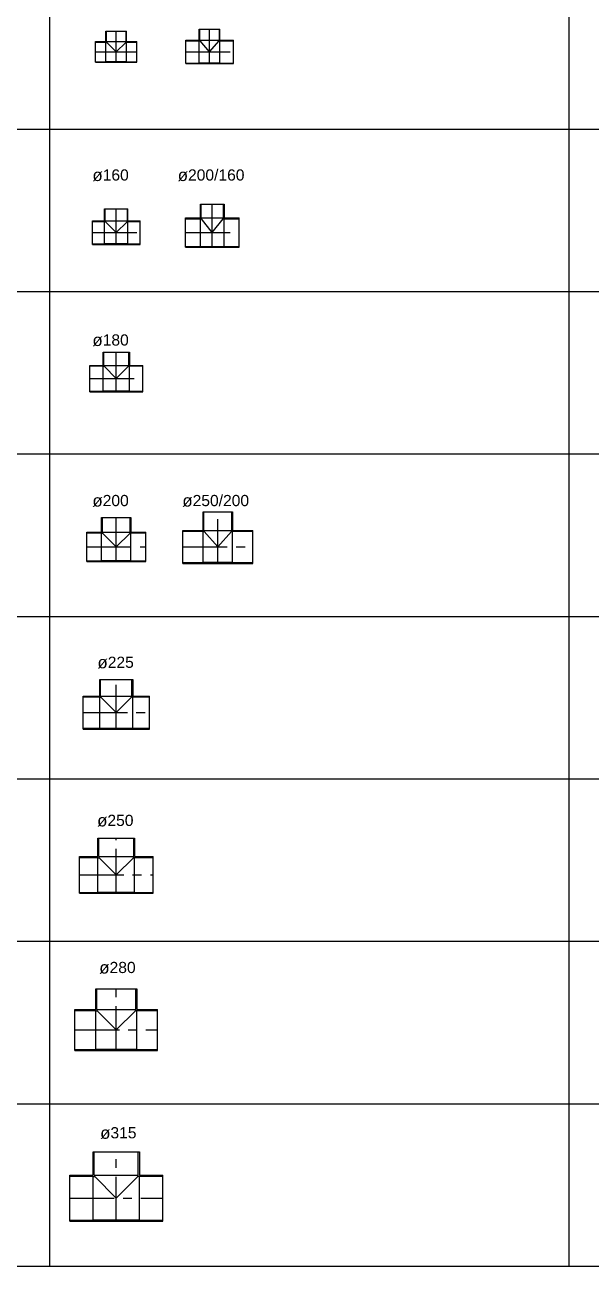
# Model space of a CAD drawing. Header units: millimetres. Extents: x 1218 to 72853, y -34712 to 16286.
# Drawn here: x 9989 to 14042, y -22612 to -13727 of the extents above; entities that cross this region are included whole.
import ezdxf

# ---------------------------------------------------------------- set-up
doc = ezdxf.new("R2010")
doc.units = ezdxf.units.MM
doc.linetypes.add('CENTER', pattern=[50.8, 31.75, -6.35, 6.35, -6.35])
doc.styles.get("Standard").update_dxf_attribs({"font": 'arial.ttf'})

# ---------------------------------------------------------------- blocks, each defined once
blk = doc.blocks.new('TE-D140x140 uPVC ISO')
for points in [[(-74, 148), (74, 148)], [(-74, 74), (-74, 148)], [(74, 74), (74, 148)], [(-148, 74), (-74, 74)], [(-148, -74), (-148, 74)], [(74, 74), (148, 74)], [(148, -74), (148, 74)], [(-148, -74), (148, -74)]]:
    blk.add_lwpolyline(points)
at = {"color": 8}
for points in [[(-70, 74), (-70, 148)], [(70, 74), (70, 148)], [(70, 74), (70, 148)], [(-148, 70), (-74, 70)], [(-74, 68), (-68, 68), (-68, 74)], [(-74, -70), (-74, 70)], [(-70, 74), (70, 74)], [(0, 0), (-68, 68)], [(0, 0), (68, 68)], [(74, 68), (68, 68), (68, 74)], [(74, 70), (148, 70)], [(74, -70), (74, 70)], [(-148, -70), (-74, -70)], [(-74, -68), (74, -68)], [(74, -70), (148, -70)]]:
    blk.add_lwpolyline(points, dxfattribs=at)
at = {"color": 8, "linetype": 'CENTER', "ltscale": 10}
for points in [[(0, -74), (0, 148)], [(-148, 0), (148, 0)]]:
    blk.add_lwpolyline(points, dxfattribs=at)
at = {"flags": 1}
for p in [(-74, 0), (0, 74), (74, 0)]:
    blk.add_attdef('AMC', p, '', height=0.5, dxfattribs=at)
blk = doc.blocks.new('TE-D160x140 uPVC ISO')
for points in [[(-74, 162.5), (74, 162.5)], [(-74, 84), (-74, 162.5)], [(-74, 84), (-74, 162.5)], [(74, 84), (74, 162.5)], [(-170, 84), (-74, 84)], [(-170, -84), (-170, 84)], [(74, 84), (170, 84)], [(170, -84), (170, 84)], [(-170, -84), (170, -84)]]:
    blk.add_lwpolyline(points)
at = {"color": 8}
for points in [[(-70, 84), (-70, 162.5)], [(70, 84), (70, 162.5)], [(-170, 80), (-74, 80)], [(-68, 84), (-68, 78), (-74, 78)], [(-74, -80), (-74, 80)], [(-70, 84), (70, 84)], [(0, 0), (-68, 78)], [(0, 0), (68, 78)], [(68, 84), (68, 78), (74, 78)], [(74, 80), (170, 80)], [(74, -80), (74, 80)], [(-170, -80), (-74, -80)], [(-74, -78), (74, -78)], [(74, -80), (170, -80)]]:
    blk.add_lwpolyline(points, dxfattribs=at)
at = {"color": 8, "linetype": 'CENTER', "ltscale": 10}
for points in [[(0, -84), (0, 162.5)], [(-170, 0), (170, 0)]]:
    blk.add_lwpolyline(points, dxfattribs=at)
at = {"flags": 1}
for p in [(-74, 0), (0, 84), (74, 0)]:
    blk.add_attdef('AMC', p, '', height=0.5, dxfattribs=at)
blk = doc.blocks.new('TE-D160x160 uPVC ISO')
for points in [[(-84, 170), (84, 170)], [(-84, 84), (-84, 170)], [(-84, 84), (-84, 170)], [(84, 84), (84, 170)], [(-170, 84), (-84, 84)], [(-170, -84), (-170, 84)], [(84, 84), (170, 84)], [(170, -84), (170, 84)], [(-170, -84), (170, -84)]]:
    blk.add_lwpolyline(points)
at = {"color": 8}
for points in [[(-80, 84), (-80, 170)], [(80, 84), (80, 170)], [(-170, 80), (-84, 80)], [(-78, 84), (-78, 78), (-84, 78)], [(-84, -80), (-84, 80)], [(-80, 84), (80, 84)], [(0, 0), (-78, 78)], [(0, 0), (78, 78)], [(78, 84), (78, 78), (84, 78)], [(84, 80), (170, 80)], [(84, -80), (84, 80)], [(-170, -80), (-84, -80)], [(-84, -78), (84, -78)], [(84, -80), (170, -80)]]:
    blk.add_lwpolyline(points, dxfattribs=at)
at = {"color": 8, "linetype": 'CENTER', "ltscale": 10}
for points in [[(0, -84), (0, 170)], [(-170, 0), (170, 0)]]:
    blk.add_lwpolyline(points, dxfattribs=at)
at = {"flags": 1}
for p in [(-84, 0), (0, 84), (84, 0)]:
    blk.add_attdef('AMC', p, '', height=0.5, dxfattribs=at)
blk = doc.blocks.new('TE-D200x160 uPVC ISO')
for points in [[(-85, 105), (-85, 204), (85, 204), (85, 105)], [(-191, 105), (-85, 105)], [(-191, -105), (-191, 105)], [(85, 105), (191, 105)], [(191, -105), (191, 105)], [(-191, -105), (191, -105)]]:
    blk.add_lwpolyline(points)
at = {"color": 8}
for points in [[(-80, 105), (-80, 204)], [(80, 105), (80, 204)], [(-191, 100), (-85, 100)], [(-85, 98), (-78, 98), (-78, 105)], [(-85, -100), (-85, 100)], [(-80, 105), (80, 105)], [(0, 0), (-78, 98)], [(0, 0), (78, 98)], [(85, 98), (78, 98), (78, 105)], [(85, 100), (191, 100)], [(85, -100), (85, 100)], [(-191, -100), (-85, -100)], [(-85, -98), (85, -98)], [(85, -100), (191, -100)]]:
    blk.add_lwpolyline(points, dxfattribs=at)
at = {"color": 8, "linetype": 'CENTER', "ltscale": 10}
for points in [[(0, -105), (0, 204)], [(-191, 0), (191, 0)]]:
    blk.add_lwpolyline(points, dxfattribs=at)
at = {"flags": 1}
for p in [(0, 105), (-85, 0), (85, 0)]:
    blk.add_attdef('AMC', p, '', height=0.5, dxfattribs=at)
blk = doc.blocks.new('TE-D180x180 uPVC ISO')
for points in [[(-94.5, 94.5), (-94.5, 189.9), (94.5, 189.9), (94.5, 94.5)], [(-189.9, 94.5), (-94.5, 94.5)], [(-189.9, -94.5), (-189.9, 94.5)], [(94.5, 94.5), (189.9, 94.5)], [(189.9, -94.5), (189.9, 94.5)], [(-189.9, -94.5), (189.9, -94.5)]]:
    blk.add_lwpolyline(points)
at = {"color": 8}
for points in [[(-90, 94.5), (-90, 189.9)], [(90, 94.5), (90, 189.9)], [(-189.9, 90), (-94.5, 90)], [(-94.5, 88.2), (-88.2, 88.2), (-88.2, 94.5)], [(-94.5, -90), (-94.5, 90)], [(-90, 94.5), (90, 94.5)], [(94.5, 88.2), (88.2, 88.2), (88.2, 94.5)], [(94.5, 90), (189.9, 90)], [(94.5, -90), (94.5, 90)], [(0, 0), (-88.2, 88.2)], [(0, 0), (88.2, 88.2)], [(-94.5, -88.2), (94.5, -88.2)], [(-189.9, -90), (-94.5, -90)], [(94.5, -90), (189.9, -90)]]:
    blk.add_lwpolyline(points, dxfattribs=at)
at = {"color": 8, "linetype": 'CENTER', "ltscale": 10}
for points in [[(0, -94.5), (0, 189.9)], [(-189.9, 0), (189.9, 0)]]:
    blk.add_lwpolyline(points, dxfattribs=at)
at = {"flags": 1}
for p in [(0, 94.5), (-94.5, 0), (94.5, 0)]:
    blk.add_attdef('AMC', p, '', height=0.5, dxfattribs=at)
blk = doc.blocks.new('TE-D200x200 uPVC ISO')
for points in [[(-105, 105), (-105, 211), (105, 211), (105, 105)], [(-211, 105), (-105, 105)], [(-211, -105), (-211, 105)], [(105, 105), (211, 105)], [(211, -105), (211, 105)], [(-211, -105), (211, -105)]]:
    blk.add_lwpolyline(points)
at = {"color": 8}
for points in [[(-100, 105), (-100, 211)], [(100, 105), (100, 211)], [(-211, 100), (-105, 100)], [(-105, 98), (-98, 98), (-98, 105)], [(-105, -100), (-105, 100)], [(-100, 105), (100, 105)], [(0, 0), (-98, 98)], [(0, 0), (98, 98)], [(105, 98), (98, 98), (98, 105)], [(105, 100), (211, 100)], [(105, -100), (105, 100)], [(-211, -100), (-105, -100)], [(-105, -98), (105, -98)], [(105, -100), (211, -100)]]:
    blk.add_lwpolyline(points, dxfattribs=at)
at = {"color": 8, "linetype": 'CENTER', "ltscale": 10}
for points in [[(0, -105), (0, 211)], [(-211, 0), (211, 0)]]:
    blk.add_lwpolyline(points, dxfattribs=at)
at = {"flags": 1}
for p in [(0, 105), (-105, 0), (105, 0)]:
    blk.add_attdef('AMC', p, '', height=0.5, dxfattribs=at)
blk = doc.blocks.new('TE-D250x200 uPVC ISO')
for points in [[(-105.625, 118.125), (-105.625, 251), (105.625, 251), (105.625, 118.125)], [(-250, 118.125), (-105.625, 118.125)], [(-250, -118.125), (-250, 118.125)], [(105.625, 118.125), (250, 118.125)], [(250, -118.125), (250, 118.125)], [(-250, -118.125), (250, -118.125)]]:
    blk.add_lwpolyline(points)
at = {"color": 8}
for points in [[(-100, 118.125), (-100, 251)], [(100, 118.125), (100, 251)], [(-250, 112.5), (-105.625, 112.5)], [(-105.625, 110.25), (-97.75, 110.25), (-97.75, 118.125)], [(-105.625, -112.5), (-105.625, 112.5)], [(-100, 118.125), (100, 118.125)], [(0, 0), (-97.75, 110.25)], [(0, 0), (97.75, 110.25)], [(105.625, 110.25), (97.75, 110.25), (97.75, 118.125)], [(105.625, 112.5), (250, 112.5)], [(105.625, -112.5), (105.625, 112.5)], [(-250, -112.5), (-105.625, -112.5)], [(-105.625, -110.25), (105.625, -110.25)], [(105.625, -112.5), (250, -112.5)]]:
    blk.add_lwpolyline(points, dxfattribs=at)
at = {"color": 8, "linetype": 'CENTER', "ltscale": 10}
for points in [[(0, -118.125), (0, 251)], [(-250, 0), (250, 0)]]:
    blk.add_lwpolyline(points, dxfattribs=at)
at = {"flags": 1}
for p in [(0, 118.125), (-105.625, 0), (105.625, 0)]:
    blk.add_attdef('AMC', p, '', height=0.5, dxfattribs=at)
blk = doc.blocks.new('TE-D225x225 uPVC ISO')
for points in [[(-118.125, 118.125), (-118.125, 237.375), (118.125, 237.375), (118.125, 118.125)], [(-237.375, 118.125), (-118.125, 118.125)], [(-237.375, -118.125), (-237.375, 118.125)], [(118.125, 118.125), (237.375, 118.125)], [(237.375, -118.125), (237.375, 118.125)], [(-237.375, -118.125), (237.375, -118.125)]]:
    blk.add_lwpolyline(points)
at = {"color": 8}
for points in [[(-112.5, 118.125), (-112.5, 237.375)], [(112.5, 118.125), (112.5, 237.375)], [(-237.375, 112.5), (-118.125, 112.5)], [(-118.125, 110.25), (-110.25, 110.25), (-110.25, 118.125)], [(-118.125, -112.5), (-118.125, 112.5)], [(-112.5, 118.125), (112.5, 118.125)], [(0, 0), (-110.25, 110.25)], [(0, 0), (110.25, 110.25)], [(118.125, 110.25), (110.25, 110.25), (110.25, 118.125)], [(118.125, 112.5), (237.375, 112.5)], [(118.125, -112.5), (118.125, 112.5)], [(-237.375, -112.5), (-118.125, -112.5)], [(-118.125, -110.25), (118.125, -110.25)], [(118.125, -112.5), (237.375, -112.5)]]:
    blk.add_lwpolyline(points, dxfattribs=at)
at = {"color": 8, "linetype": 'CENTER', "ltscale": 10}
for points in [[(0, -118.125), (0, 237.375)], [(-237.375, 0), (237.375, 0)]]:
    blk.add_lwpolyline(points, dxfattribs=at)
at = {"flags": 1}
for p in [(0, 118.125), (-118.125, 0), (118.125, 0)]:
    blk.add_attdef('AMC', p, '', height=0.5, dxfattribs=at)
blk = doc.blocks.new('TE-D250x250 uPVC ISO')
for points in [[(-131.25, 131.25), (-131.25, 263.75), (131.25, 263.75), (131.25, 131.25)], [(-263.75, 131.25), (-131.25, 131.25)], [(-263.75, -131.25), (-263.75, 131.25)], [(131.25, 131.25), (263.75, 131.25)], [(263.75, -131.25), (263.75, 131.25)], [(-263.75, -131.25), (263.75, -131.25)]]:
    blk.add_lwpolyline(points)
at = {"color": 8}
for points in [[(-125, 131.25), (-125, 263.75)], [(125, 131.25), (125, 263.75)], [(-263.75, 125), (-131.25, 125)], [(-131.25, 122.5), (-122.5, 122.5), (-122.5, 131.25)], [(-131.25, -125), (-131.25, 125)], [(-125, 131.25), (125, 131.25)], [(0, 0), (-122.5, 122.5)], [(0, 0), (122.5, 122.5)], [(131.25, 122.5), (122.5, 122.5), (122.5, 131.25)], [(131.25, 125), (263.75, 125)], [(131.25, -125), (131.25, 125)], [(-263.75, -125), (-131.25, -125)], [(-131.25, -122.5), (131.25, -122.5)], [(131.25, -125), (263.75, -125)]]:
    blk.add_lwpolyline(points, dxfattribs=at)
at = {"color": 8, "linetype": 'CENTER', "ltscale": 10}
for points in [[(0, -131.25), (0, 263.75)], [(-263.75, 0), (263.75, 0)]]:
    blk.add_lwpolyline(points, dxfattribs=at)
at = {"flags": 1}
for p in [(0, 131.25), (-131.25, 0), (131.25, 0)]:
    blk.add_attdef('AMC', p, '', height=0.5, dxfattribs=at)
blk = doc.blocks.new('TE-D280x280 uPVC ISO')
for points in [[(-147, 147), (-147, 295.4), (147, 295.4), (147, 147)], [(-295.4, 147), (-147, 147)], [(-295.4, -147), (-295.4, 147)], [(147, 147), (295.4, 147)], [(295.4, -147), (295.4, 147)], [(-295.4, -147), (295.4, -147)]]:
    blk.add_lwpolyline(points)
at = {"color": 8}
for points in [[(-140, 147), (-140, 295.4)], [(140, 147), (140, 295.4)], [(-295.4, 140), (-147, 140)], [(-147, 137.2), (-137.2, 137.2), (-137.2, 147)], [(-147, -140), (-147, 140)], [(-140, 147), (140, 147)], [(0, 0), (-137.2, 137.2)], [(0, 0), (137.2, 137.2)], [(147, 137.2), (137.2, 137.2), (137.2, 147)], [(147, 140), (295.4, 140)], [(147, -140), (147, 140)], [(-295.4, -140), (-147, -140)], [(-147, -137.2), (147, -137.2)], [(147, -140), (295.4, -140)]]:
    blk.add_lwpolyline(points, dxfattribs=at)
at = {"color": 8, "linetype": 'CENTER', "ltscale": 10}
for points in [[(0, -147), (0, 295.4)], [(-295.4, 0), (295.4, 0)]]:
    blk.add_lwpolyline(points, dxfattribs=at)
at = {"flags": 1}
for p in [(0, 147), (-147, 0), (147, 0)]:
    blk.add_attdef('AMC', p, '', height=0.5, dxfattribs=at)
blk = doc.blocks.new('TE-D315x315 uPVC ISO')
for points in [[(-165.375, 165.375), (-165.375, 332.325), (165.375, 332.325), (165.375, 165.375)], [(-332.325, 165.375), (-165.375, 165.375)], [(-332.325, -165.375), (-332.325, 165.375)], [(165.375, 165.375), (332.325, 165.375)], [(332.325, -165.375), (332.325, 165.375)], [(-332.325, -165.375), (332.325, -165.375)]]:
    blk.add_lwpolyline(points)
at = {"color": 8}
for points in [[(-157.5, 165.375), (-157.5, 332.325)], [(157.5, 165.375), (157.5, 332.325)], [(-332.325, 157.5), (-165.375, 157.5)], [(-165.375, 154.35), (-154.35, 154.35), (-154.35, 165.375)], [(-165.375, -157.5), (-165.375, 157.5)], [(-157.5, 165.375), (157.5, 165.375)], [(0, 0), (-154.35, 154.35)], [(0, 0), (154.35, 154.35)], [(165.375, 154.35), (154.35, 154.35), (154.35, 165.375)], [(165.375, 157.5), (332.325, 157.5)], [(165.375, -157.5), (165.375, 157.5)], [(-332.325, -157.5), (-165.375, -157.5)], [(-165.375, -154.35), (165.375, -154.35)], [(165.375, -157.5), (332.325, -157.5)]]:
    blk.add_lwpolyline(points, dxfattribs=at)
at = {"color": 8, "linetype": 'CENTER', "ltscale": 10}
for points in [[(0, -165.375), (0, 332.325)], [(-332.325, 0), (332.325, 0)]]:
    blk.add_lwpolyline(points, dxfattribs=at)
at = {"flags": 1}
for p in [(0, 165.375), (-165.375, 0), (165.375, 0)]:
    blk.add_attdef('AMC', p, '', height=0.5, dxfattribs=at)

msp = doc.modelspace()

# ---------------------------------------------------------------- linework, layer by layer
for p, q in [((10166.2, -5385.9), (10166.2, -22612)), ((13882.8, -5385.9), (13882.8, -22612)), ((1218, -14473.2), (18942.2, -14473.2)), ((1218, -15635.9), (18942.2, -15635.9)), ((1218, -16798.6), (18942.2, -16798.6)), ((1218, -17961.3), (18942.2, -17961.3)), ((1218, -19124), (18942.2, -19124)), ((1218, -20286.6), (18942.2, -20286.6)), ((1218, -21449.3), (18942.2, -21449.3)), ((1218, -22612), (18942.2, -22612))]:
    msp.add_line(p, q)

# ---------------------------------------------------------------- block references
at = {"color": 1}
for name, p in [('TE-D160x140 uPVC ISO', (11311.4, -13920.5)), ('TE-D140x140 uPVC ISO', (10643.2, -13920.5)), ('TE-D200x160 uPVC ISO', (11330.7, -15214.4)), ('TE-D160x160 uPVC ISO', (10643.2, -15214.4)), ('TE-D180x180 uPVC ISO', (10643.7, -16258.6)), ('TE-D250x200 uPVC ISO', (11370.2, -17463.7)), ('TE-D200x200 uPVC ISO', (10643.7, -17463.7)), ('TE-D225x225 uPVC ISO', (10643.2, -18649.7)), ('TE-D250x250 uPVC ISO', (10643.2, -19811.8)), ('TE-D280x280 uPVC ISO', (10643.2, -20921.4)), ('TE-D315x315 uPVC ISO', (10643.2, -22124.9))]:
    msp.add_blockref(name, p, dxfattribs=at)

# ---------------------------------------------------------------- texts
at = {"color": 2, "ltscale": 500, "char_height": 80, "attachment_point": 1}
for s, heights, insert in [('{\\H1.08333x;ø\\A1;\\H0.92308x;160}', [0], (10472.3, -14758.2)), ('{\\H1.08333x;ø\\A1;\\H0.92308x;200/160}', [91.3], (11082.9, -14758.2)), ('{\\H1.08333x;ø\\A1;\\H0.92308x;180}', [0], (10472.3, -15939.1)), ('{\\H1.08333x;ø\\A1;\\H0.92308x;200}', [0], (10472.3, -17088.4)), ('{\\H1.08333x;ø\\A1;\\H0.92308x;250/200}', [91.3], (11115.8, -17088.4)), ('{\\H1.08333x;ø\\A1;\\H0.92308x;225}', [0], (10508.4, -18246)), ('{\\H1.08333x;ø\\A1;\\H0.92308x;250}', [0], (10506.1, -19377.7)), ('{\\H1.08333x;ø\\A1;\\H0.92308x;280}', [0], (10521.5, -20430.6)), ('{\\H1.08333x;ø\\A1;\\H0.92308x;315}', [0], (10527.8, -21613.6))]:
    msp.add_mtext_dynamic_manual_height_columns(s, width=2693.132, gutter_width=15, heights=heights, dxfattribs=dict(at, insert=insert))

doc.saveas('drawing.dxf')
